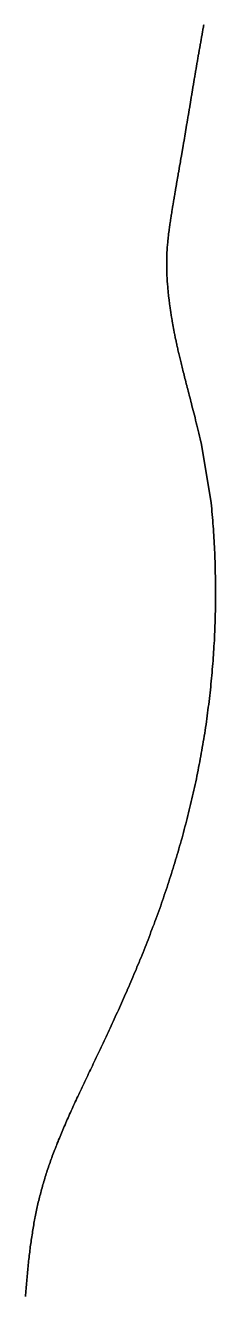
# Model space of a CAD drawing. Header units: inches. Extents: x 130170 to 284068, y 377793 to 804530.
# Drawn here: x 260405.1 to 260420.8, y 745557.6 to 745662.7 of the extents above; entities that cross this region are included whole.
import ezdxf

# ---------------------------------------------------------------- set-up
doc = ezdxf.new("R2010")
doc.units = ezdxf.units.IN
doc.header["$MEASUREMENT"] = 0
doc.layers.add('muni_il', color=7, linetype='Continuous')

msp = doc.modelspace()

# ---------------------------------------------------------------- linework, layer by layer
at = {"layer": 'muni_il'}
for points in [[(260405.07, 745557.53), (260405.09, 745557.69), (260405.1, 745557.85), (260405.11, 745558.01), (260405.13, 745558.17), (260405.14, 745558.33), (260405.15, 745558.49), (260405.17, 745558.64), (260405.18, 745558.8), (260405.19, 745558.95), (260405.21, 745559.11), (260405.22, 745559.26), (260405.24, 745559.42), (260405.25, 745559.57), (260405.27, 745559.72), (260405.28, 745559.87), (260405.3, 745560.02), (260405.31, 745560.17), (260405.33, 745560.32), (260405.34, 745560.47), (260405.36, 745560.62), (260405.38, 745560.77), (260405.39, 745560.92), (260405.41, 745561.06), (260405.43, 745561.21), (260405.45, 745561.35), (260405.46, 745561.5), (260405.48, 745561.64), (260405.5, 745561.78), (260405.52, 745561.93), (260405.54, 745562.07), (260405.56, 745562.21), (260405.58, 745562.35), (260405.6, 745562.49), (260405.62, 745562.63), (260405.65, 745562.77), (260405.67, 745562.91), (260405.69, 745563.05), (260405.71, 745563.19), (260405.74, 745563.33), (260405.76, 745563.46), (260405.78, 745563.6), (260405.81, 745563.74), (260405.83, 745563.87), (260405.86, 745564.01), (260405.89, 745564.14), (260405.91, 745564.28), (260405.94, 745564.41), (260405.97, 745564.55), (260406, 745564.68), (260406.02, 745564.82), (260406.05, 745564.95), (260406.08, 745565.08), (260406.11, 745565.22), (260406.14, 745565.35), (260406.18, 745565.48), (260406.21, 745565.61), (260406.24, 745565.75), (260406.27, 745565.88), (260406.31, 745566.01), (260406.34, 745566.14), (260406.38, 745566.27), (260406.41, 745566.4), (260406.45, 745566.53), (260406.48, 745566.67), (260406.52, 745566.8), (260406.56, 745566.93), (260406.6, 745567.06), (260406.64, 745567.19), (260406.68, 745567.32), (260406.72, 745567.45), (260406.76, 745567.58), (260406.8, 745567.71), (260406.84, 745567.84), (260406.88, 745567.98), (260406.93, 745568.11), (260406.97, 745568.24), (260407.02, 745568.37), (260407.06, 745568.5), (260407.11, 745568.63), (260407.15, 745568.77), (260407.2, 745568.9), (260407.25, 745569.03), (260407.3, 745569.16), (260407.35, 745569.3), (260407.4, 745569.43), (260407.45, 745569.57), (260407.5, 745569.7), (260407.55, 745569.83), (260407.61, 745569.97), (260407.66, 745570.1), (260407.71, 745570.24), (260407.77, 745570.38), (260407.82, 745570.51), (260407.88, 745570.65), (260407.94, 745570.79), (260407.99, 745570.92), (260408.05, 745571.06), (260408.11, 745571.2), (260408.17, 745571.34), (260408.23, 745571.48), (260408.29, 745571.62), (260408.35, 745571.76), (260408.41, 745571.9), (260408.47, 745572.04), (260408.54, 745572.19), (260408.6, 745572.33), (260408.67, 745572.47), (260408.73, 745572.62), (260408.8, 745572.76), (260408.86, 745572.91), (260408.93, 745573.06), (260409, 745573.2), (260409.06, 745573.35), (260409.13, 745573.5), (260409.2, 745573.65), (260409.27, 745573.8), (260409.34, 745573.95), (260409.41, 745574.1), (260409.48, 745574.25), (260409.56, 745574.41), (260409.63, 745574.56), (260409.7, 745574.72), (260409.77, 745574.87), (260409.85, 745575.03), (260409.92, 745575.19), (260410, 745575.34), (260410.07, 745575.5), (260410.15, 745575.66), (260410.23, 745575.82), (260410.3, 745575.99), (260410.38, 745576.15), (260410.46, 745576.31), (260410.54, 745576.47), (260410.61, 745576.64), (260410.69, 745576.81), (260410.77, 745576.97), (260410.85, 745577.14), (260410.93, 745577.31), (260411.01, 745577.48), (260411.09, 745577.65), (260411.17, 745577.82), (260411.26, 745577.99), (260411.34, 745578.17), (260411.42, 745578.34), (260411.5, 745578.51), (260411.58, 745578.69), (260411.67, 745578.87), (260411.75, 745579.04), (260411.83, 745579.22), (260411.92, 745579.4), (260412, 745579.58), (260412.09, 745579.76), (260412.17, 745579.95), (260412.25, 745580.13), (260412.34, 745580.31), (260412.42, 745580.5), (260412.51, 745580.69), (260412.59, 745580.87), (260412.68, 745581.06), (260412.76, 745581.25), (260412.85, 745581.44), (260412.93, 745581.63), (260413.02, 745581.82), (260413.11, 745582.01), (260413.19, 745582.2), (260413.28, 745582.4), (260413.36, 745582.59), (260413.45, 745582.79), (260413.53, 745582.98), (260413.62, 745583.18), (260413.7, 745583.38), (260413.79, 745583.58), (260413.88, 745583.78), (260413.96, 745583.98), (260414.05, 745584.18), (260414.13, 745584.38), (260414.22, 745584.58), (260414.3, 745584.79), (260414.38, 745584.99), (260414.47, 745585.19), (260414.55, 745585.4), (260414.64, 745585.61), (260414.72, 745585.81), (260414.8, 745586.02), (260414.89, 745586.23), (260414.97, 745586.44), (260415.05, 745586.65), (260415.14, 745586.86), (260415.22, 745587.07), (260415.3, 745587.28), (260415.38, 745587.49), (260415.46, 745587.71), (260415.54, 745587.92), (260415.62, 745588.14), (260415.71, 745588.35), (260415.79, 745588.57), (260415.86, 745588.78), (260415.94, 745589), (260416.02, 745589.22), (260416.1, 745589.43), (260416.18, 745589.65), (260416.26, 745589.87), (260416.33, 745590.09), (260416.41, 745590.31), (260416.49, 745590.53), (260416.56, 745590.75), (260416.64, 745590.97), (260416.71, 745591.2), (260416.79, 745591.42), (260416.86, 745591.64), (260416.93, 745591.86), (260417, 745592.09), (260417.08, 745592.31), (260417.15, 745592.54), (260417.22, 745592.76), (260417.29, 745592.99), (260417.36, 745593.21), (260417.43, 745593.44), (260417.5, 745593.67), (260417.57, 745593.89), (260417.63, 745594.12), (260417.7, 745594.35), (260417.77, 745594.58), (260417.83, 745594.81), (260417.9, 745595.03), (260417.96, 745595.26), (260418.03, 745595.49), (260418.09, 745595.72), (260418.15, 745595.95), (260418.21, 745596.18), (260418.27, 745596.41), (260418.33, 745596.65), (260418.39, 745596.88), (260418.45, 745597.11), (260418.51, 745597.34), (260418.57, 745597.57), (260418.63, 745597.81), (260418.68, 745598.04), (260418.74, 745598.27), (260418.79, 745598.5), (260418.85, 745598.74), (260418.9, 745598.97), (260418.95, 745599.21), (260419.01, 745599.44), (260419.06, 745599.67), (260419.11, 745599.91), (260419.16, 745600.14), (260419.21, 745600.38), (260419.26, 745600.61), (260419.31, 745600.85), (260419.35, 745601.09), (260419.4, 745601.32), (260419.44, 745601.56), (260419.49, 745601.79), (260419.53, 745602.03), (260419.58, 745602.27), (260419.62, 745602.5), (260419.66, 745602.74), (260419.7, 745602.98), (260419.74, 745603.22), (260419.78, 745603.45), (260419.82, 745603.69), (260419.86, 745603.93), (260419.9, 745604.17), (260419.94, 745604.4), (260419.97, 745604.64), (260420.01, 745604.88), (260420.04, 745605.12), (260420.07, 745605.36), (260420.11, 745605.6), (260420.14, 745605.84), (260420.17, 745606.08), (260420.2, 745606.32), (260420.23, 745606.55), (260420.26, 745606.79), (260420.29, 745607.03), (260420.32, 745607.27), (260420.34, 745607.51), (260420.37, 745607.75), (260420.4, 745607.99), (260420.42, 745608.23), (260420.44, 745608.47), (260420.47, 745608.71), (260420.49, 745608.95), (260420.51, 745609.19), (260420.53, 745609.44), (260420.55, 745609.68), (260420.57, 745609.92), (260420.59, 745610.16), (260420.61, 745610.4), (260420.62, 745610.64), (260420.64, 745610.88), (260420.66, 745611.12), (260420.67, 745611.36), (260420.68, 745611.6), (260420.7, 745611.85), (260420.71, 745612.09), (260420.72, 745612.33), (260420.73, 745612.57), (260420.74, 745612.81), (260420.75, 745613.05), (260420.76, 745613.3), (260420.77, 745613.54), (260420.77, 745613.78), (260420.78, 745614.02), (260420.79, 745614.26), (260420.79, 745614.51), (260420.79, 745614.75), (260420.8, 745614.99), (260420.8, 745615.23), (260420.8, 745615.47), (260420.8, 745615.72), (260420.8, 745615.96), (260420.8, 745616.2), (260420.8, 745616.44), (260420.8, 745616.68), (260420.79, 745616.93), (260420.79, 745617.17), (260420.78, 745617.41), (260420.78, 745617.65), (260420.77, 745617.9), (260420.77, 745618.14), (260420.76, 745618.38), (260420.75, 745618.62), (260420.74, 745618.86), (260420.73, 745619.11), (260420.72, 745619.35), (260420.71, 745619.59), (260420.69, 745619.83), (260420.68, 745620.08), (260420.67, 745620.32), (260420.65, 745620.56), (260420.64, 745620.8), (260420.62, 745621.04), (260420.6, 745621.29), (260420.58, 745621.53), (260420.57, 745621.77), (260420.55, 745622.01), (260420.53, 745622.26), (260420.5, 745622.5), (260420.48, 745622.74), (260420.46, 745622.98), (260420.44, 745623.22), (260419.64, 745628.06), (260419.53, 745628.53), (260419.47, 745628.76), (260419.42, 745628.99), (260419.36, 745629.21), (260419.31, 745629.43), (260419.26, 745629.65), (260419.2, 745629.86), (260419.15, 745630.07), (260419.1, 745630.28), (260419.05, 745630.48), (260419, 745630.68), (260418.95, 745630.87), (260418.9, 745631.06), (260418.85, 745631.25), (260418.81, 745631.44), (260418.76, 745631.62), (260418.72, 745631.79), (260418.67, 745631.97), (260418.63, 745632.14), (260418.58, 745632.3), (260418.54, 745632.47), (260418.5, 745632.63), (260418.46, 745632.79), (260418.42, 745632.94), (260418.38, 745633.09), (260418.34, 745633.24), (260418.31, 745633.38), (260418.27, 745633.53), (260418.24, 745633.67), (260418.2, 745633.8), (260418.17, 745633.94), (260418.13, 745634.07), (260418.1, 745634.2), (260418.07, 745634.32), (260418.04, 745634.45), (260418.01, 745634.57), (260417.98, 745634.69), (260417.95, 745634.81), (260417.92, 745634.93), (260417.89, 745635.04), (260417.87, 745635.15), (260417.84, 745635.26), (260417.81, 745635.37), (260417.79, 745635.48), (260417.76, 745635.58), (260417.74, 745635.68), (260417.72, 745635.79), (260417.69, 745635.89), (260417.67, 745635.98), (260417.65, 745636.08), (260417.63, 745636.18), (260417.61, 745636.27), (260417.59, 745636.37), (260417.57, 745636.46), (260417.55, 745636.55), (260417.53, 745636.64), (260417.51, 745636.73), (260417.49, 745636.81), (260417.47, 745636.9), (260417.46, 745636.98), (260417.44, 745637.07), (260417.42, 745637.15), (260417.41, 745637.23), (260417.39, 745637.32), (260417.37, 745637.4), (260417.36, 745637.48), (260417.34, 745637.55), (260417.33, 745637.63), (260417.32, 745637.71), (260417.3, 745637.78), (260417.29, 745637.86), (260417.27, 745637.93), (260417.26, 745638.01), (260417.25, 745638.08), (260417.23, 745638.15), (260417.22, 745638.23), (260417.21, 745638.3), (260417.2, 745638.37), (260417.19, 745638.44), (260417.18, 745638.51), (260417.16, 745638.58), (260417.15, 745638.64), (260417.14, 745638.71), (260417.13, 745638.78), (260417.12, 745638.85), (260417.11, 745638.91), (260417.1, 745638.98), (260417.09, 745639.04), (260417.08, 745639.11), (260417.07, 745639.17), (260417.06, 745639.23), (260417.05, 745639.3), (260417.05, 745639.36), (260417.04, 745639.42), (260417.03, 745639.48), (260417.02, 745639.54), (260417.01, 745639.6), (260417, 745639.66), (260417, 745639.72), (260416.99, 745639.78), (260416.98, 745639.84), (260416.97, 745639.9), (260416.97, 745639.96), (260416.96, 745640.01), (260416.95, 745640.07), (260416.94, 745640.13), (260416.94, 745640.18), (260416.93, 745640.24), (260416.92, 745640.29), (260416.92, 745640.35), (260416.91, 745640.4), (260416.91, 745640.46), (260416.9, 745640.51), (260416.89, 745640.57), (260416.89, 745640.62), (260416.88, 745640.67), (260416.88, 745640.73), (260416.87, 745640.78), (260416.87, 745640.83), (260416.86, 745640.88), (260416.86, 745640.93), (260416.85, 745640.99), (260416.85, 745641.04), (260416.84, 745641.09), (260416.84, 745641.14), (260416.84, 745641.19), (260416.83, 745641.24), (260416.83, 745641.29), (260416.82, 745641.34), (260416.82, 745641.39), (260416.82, 745641.44), (260416.81, 745641.48), (260416.81, 745641.53), (260416.81, 745641.58), (260416.8, 745641.63), (260416.8, 745641.68), (260416.8, 745641.72), (260416.79, 745641.77), (260416.79, 745641.82), (260416.79, 745641.86), (260416.79, 745641.91), (260416.78, 745641.96), (260416.78, 745642), (260416.78, 745642.05), (260416.78, 745642.1), (260416.77, 745642.14), (260416.77, 745642.19), (260416.77, 745642.23), (260416.77, 745642.28), (260416.77, 745642.32), (260416.77, 745642.37), (260416.76, 745642.41), (260416.76, 745642.46), (260416.76, 745642.5), (260416.76, 745642.55), (260416.76, 745642.59), (260416.76, 745642.64), (260416.76, 745642.68), (260416.76, 745642.72), (260416.76, 745642.77), (260416.76, 745642.81), (260416.76, 745642.86), (260416.76, 745642.9), (260416.76, 745642.94), (260416.76, 745642.99), (260416.76, 745643.03), (260416.76, 745643.07), (260416.76, 745643.12), (260416.76, 745643.16), (260416.76, 745643.2), (260416.76, 745643.25), (260416.76, 745643.29), (260416.76, 745643.33), (260416.76, 745643.38), (260416.76, 745643.42), (260416.76, 745643.46), (260416.76, 745643.51), (260416.76, 745643.55), (260416.77, 745643.59), (260416.77, 745643.63), (260416.77, 745643.68), (260416.77, 745643.72), (260416.77, 745643.76), (260416.77, 745643.81), (260416.78, 745643.85), (260416.78, 745643.89), (260416.78, 745643.94), (260416.78, 745643.98), (260416.78, 745644.02), (260416.79, 745644.06), (260416.79, 745644.11), (260416.79, 745644.15), (260416.8, 745644.19), (260416.8, 745644.24), (260416.8, 745644.28), (260416.8, 745644.32), (260416.81, 745644.37), (260416.81, 745644.41), (260416.81, 745644.45), (260416.82, 745644.5), (260416.82, 745644.54), (260416.82, 745644.59), (260416.83, 745644.63), (260416.83, 745644.67), (260416.84, 745644.72), (260416.84, 745644.76), (260416.84, 745644.81), (260416.85, 745644.85), (260416.85, 745644.9), (260416.86, 745644.94), (260416.86, 745644.99), (260416.87, 745645.03), (260416.87, 745645.08), (260416.88, 745645.12), (260416.88, 745645.17), (260416.89, 745645.21), (260416.89, 745645.26), (260416.9, 745645.3), (260416.9, 745645.35), (260416.91, 745645.4), (260416.91, 745645.44), (260416.92, 745645.49), (260416.92, 745645.54), (260416.93, 745645.58), (260416.94, 745645.63), (260416.94, 745645.68), (260416.95, 745645.73), (260416.95, 745645.77), (260416.96, 745645.82), (260416.97, 745645.87), (260416.97, 745645.92), (260416.98, 745645.97), (260416.99, 745646.02), (260416.99, 745646.07), (260417, 745646.12), (260417.01, 745646.16), (260417.01, 745646.21), (260417.02, 745646.27), (260417.03, 745646.32), (260417.04, 745646.37), (260417.04, 745646.42), (260417.05, 745646.47), (260417.06, 745646.52), (260417.07, 745646.57), (260417.07, 745646.62), (260417.08, 745646.68), (260417.09, 745646.73), (260417.1, 745646.78), (260417.11, 745646.84), (260417.12, 745646.89), (260417.12, 745646.94), (260417.13, 745647), (260417.14, 745647.05), (260417.15, 745647.11), (260417.16, 745647.16), (260417.17, 745647.22), (260417.18, 745647.28), (260417.19, 745647.33), (260417.19, 745647.39), (260417.2, 745647.45), (260417.21, 745647.5), (260417.22, 745647.56), (260417.23, 745647.62), (260417.24, 745647.68), (260417.25, 745647.74), (260417.26, 745647.8), (260417.27, 745647.86), (260417.28, 745647.92), (260417.29, 745647.98), (260417.3, 745648.04), (260417.31, 745648.1), (260417.32, 745648.16), (260417.33, 745648.22), (260417.34, 745648.29), (260417.35, 745648.35), (260417.37, 745648.41), (260417.38, 745648.48), (260417.39, 745648.54), (260417.4, 745648.6), (260417.41, 745648.67), (260417.42, 745648.73), (260417.43, 745648.8), (260417.44, 745648.87), (260417.45, 745648.93), (260417.47, 745649), (260417.48, 745649.07), (260417.49, 745649.13), (260417.5, 745649.2), (260417.51, 745649.27), (260417.52, 745649.34), (260417.54, 745649.41), (260417.55, 745649.48), (260417.56, 745649.55), (260417.57, 745649.62), (260417.58, 745649.69), (260417.6, 745649.76), (260417.61, 745649.83), (260417.62, 745649.91), (260417.63, 745649.98), (260417.65, 745650.05), (260417.66, 745650.13), (260417.67, 745650.2), (260417.69, 745650.27), (260417.7, 745650.35), (260417.71, 745650.42), (260417.72, 745650.5), (260417.74, 745650.58), (260417.75, 745650.65), (260417.76, 745650.73), (260417.78, 745650.81), (260417.79, 745650.88), (260417.8, 745650.96), (260417.82, 745651.04), (260417.83, 745651.12), (260417.84, 745651.2), (260417.86, 745651.28), (260417.87, 745651.35), (260417.89, 745651.43), (260417.9, 745651.52), (260417.91, 745651.6), (260417.93, 745651.68), (260417.94, 745651.76), (260417.96, 745651.84), (260417.97, 745651.92), (260417.98, 745652), (260418, 745652.09), (260418.01, 745652.17), (260418.03, 745652.25), (260418.04, 745652.34), (260418.06, 745652.42), (260418.07, 745652.51), (260418.08, 745652.59), (260418.1, 745652.68), (260418.11, 745652.76), (260418.13, 745652.85), (260418.14, 745652.93), (260418.16, 745653.02), (260418.17, 745653.11), (260418.19, 745653.19), (260418.2, 745653.28), (260418.22, 745653.37), (260418.23, 745653.45), (260418.25, 745653.54), (260418.26, 745653.63), (260418.28, 745653.72), (260418.29, 745653.81), (260418.31, 745653.89), (260418.32, 745653.98), (260418.34, 745654.07), (260418.35, 745654.16), (260418.37, 745654.25), (260418.38, 745654.34), (260418.4, 745654.43), (260418.41, 745654.52), (260418.43, 745654.61), (260418.44, 745654.7), (260418.46, 745654.79), (260418.47, 745654.88), (260418.49, 745654.97), (260418.5, 745655.07), (260418.52, 745655.16), (260418.53, 745655.25), (260418.55, 745655.34), (260418.56, 745655.43), (260418.58, 745655.52), (260418.59, 745655.61), (260418.61, 745655.71), (260418.62, 745655.8), (260418.64, 745655.89), (260418.66, 745655.98), (260418.67, 745656.08), (260418.69, 745656.17), (260418.7, 745656.26), (260418.72, 745656.35), (260418.73, 745656.45), (260418.75, 745656.54), (260418.76, 745656.63), (260418.78, 745656.72), (260418.79, 745656.82), (260418.81, 745656.91), (260418.83, 745657), (260418.84, 745657.1), (260418.86, 745657.19), (260418.87, 745657.28), (260418.89, 745657.37), (260418.9, 745657.47), (260418.92, 745657.56), (260418.93, 745657.65), (260418.95, 745657.75), (260418.97, 745657.84), (260418.98, 745657.93), (260419, 745658.03), (260419.01, 745658.12), (260419.03, 745658.21), (260419.04, 745658.31), (260419.06, 745658.4), (260419.08, 745658.49), (260419.09, 745658.58), (260419.11, 745658.68), (260419.12, 745658.77), (260419.14, 745658.86), (260419.15, 745658.96), (260419.17, 745659.05), (260419.19, 745659.14), (260419.2, 745659.23), (260419.22, 745659.33), (260419.23, 745659.42), (260419.25, 745659.51), (260419.26, 745659.6), (260419.28, 745659.7), (260419.3, 745659.79), (260419.31, 745659.88), (260419.33, 745659.97), (260419.34, 745660.06), (260419.36, 745660.16), (260419.37, 745660.25), (260419.39, 745660.34), (260419.41, 745660.43), (260419.42, 745660.52), (260419.44, 745660.62), (260419.45, 745660.71), (260419.47, 745660.8), (260419.49, 745660.89), (260419.5, 745660.98), (260419.52, 745661.07), (260419.53, 745661.16), (260419.55, 745661.25), (260419.57, 745661.35), (260419.58, 745661.44), (260419.6, 745661.53), (260419.62, 745661.62), (260419.63, 745661.71), (260419.65, 745661.8), (260419.66, 745661.89), (260419.68, 745661.98), (260419.7, 745662.07), (260419.71, 745662.16), (260419.73, 745662.25), (260419.75, 745662.34), (260419.76, 745662.43), (260419.78, 745662.52), (260419.8, 745662.61), (260419.81, 745662.7), (260419.83, 745662.79)], [(260419.83, 745662.79), (260419.81, 745662.7), (260419.8, 745662.61), (260419.78, 745662.52), (260419.76, 745662.43), (260419.75, 745662.34), (260419.73, 745662.25), (260419.71, 745662.16), (260419.7, 745662.07), (260419.68, 745661.98), (260419.66, 745661.89), (260419.65, 745661.8), (260419.63, 745661.71), (260419.62, 745661.62), (260419.6, 745661.53), (260419.58, 745661.44), (260419.57, 745661.35), (260419.55, 745661.25), (260419.53, 745661.16), (260419.52, 745661.07), (260419.5, 745660.98), (260419.49, 745660.89), (260419.47, 745660.8), (260419.45, 745660.71), (260419.44, 745660.62), (260419.42, 745660.52), (260419.41, 745660.43), (260419.39, 745660.34), (260419.37, 745660.25), (260419.36, 745660.16), (260419.34, 745660.06), (260419.33, 745659.97), (260419.31, 745659.88), (260419.3, 745659.79), (260419.28, 745659.7), (260419.26, 745659.6), (260419.25, 745659.51), (260419.23, 745659.42), (260419.22, 745659.33), (260419.2, 745659.23), (260419.19, 745659.14), (260419.17, 745659.05), (260419.15, 745658.96), (260419.14, 745658.86), (260419.12, 745658.77), (260419.11, 745658.68), (260419.09, 745658.58), (260419.08, 745658.49), (260419.06, 745658.4), (260419.04, 745658.31), (260419.03, 745658.21), (260419.01, 745658.12), (260419, 745658.03), (260418.98, 745657.93), (260418.97, 745657.84), (260418.95, 745657.75), (260418.93, 745657.65), (260418.92, 745657.56), (260418.9, 745657.47), (260418.89, 745657.37), (260418.87, 745657.28), (260418.86, 745657.19), (260418.84, 745657.1), (260418.83, 745657), (260418.81, 745656.91), (260418.79, 745656.82), (260418.78, 745656.72), (260418.76, 745656.63), (260418.75, 745656.54), (260418.73, 745656.45), (260418.72, 745656.35), (260418.7, 745656.26), (260418.69, 745656.17), (260418.67, 745656.08), (260418.66, 745655.98), (260418.64, 745655.89), (260418.62, 745655.8), (260418.61, 745655.71), (260418.59, 745655.61), (260418.58, 745655.52), (260418.56, 745655.43), (260418.55, 745655.34), (260418.53, 745655.25), (260418.52, 745655.16), (260418.5, 745655.07), (260418.49, 745654.97), (260418.47, 745654.88), (260418.46, 745654.79), (260418.44, 745654.7), (260418.43, 745654.61), (260418.41, 745654.52), (260418.4, 745654.43), (260418.38, 745654.34), (260418.37, 745654.25), (260418.35, 745654.16), (260418.34, 745654.07), (260418.32, 745653.98), (260418.31, 745653.89), (260418.29, 745653.81), (260418.28, 745653.72), (260418.26, 745653.63), (260418.25, 745653.54), (260418.23, 745653.45), (260418.22, 745653.37), (260418.2, 745653.28), (260418.19, 745653.19), (260418.17, 745653.11), (260418.16, 745653.02), (260418.14, 745652.93), (260418.13, 745652.85), (260418.11, 745652.76), (260418.1, 745652.68), (260418.08, 745652.59), (260418.07, 745652.51), (260418.06, 745652.42), (260418.04, 745652.34), (260418.03, 745652.25), (260418.01, 745652.17), (260418, 745652.09), (260417.98, 745652), (260417.97, 745651.92), (260417.96, 745651.84), (260417.94, 745651.76), (260417.93, 745651.68), (260417.91, 745651.6), (260417.9, 745651.52), (260417.89, 745651.43), (260417.87, 745651.35), (260417.86, 745651.28), (260417.84, 745651.2), (260417.83, 745651.12), (260417.82, 745651.04), (260417.8, 745650.96), (260417.79, 745650.88), (260417.78, 745650.81), (260417.76, 745650.73), (260417.75, 745650.65), (260417.74, 745650.58), (260417.72, 745650.5), (260417.71, 745650.42), (260417.7, 745650.35), (260417.69, 745650.27), (260417.67, 745650.2), (260417.66, 745650.13), (260417.65, 745650.05), (260417.63, 745649.98), (260417.62, 745649.91), (260417.61, 745649.83), (260417.6, 745649.76), (260417.58, 745649.69), (260417.57, 745649.62), (260417.56, 745649.55), (260417.55, 745649.48), (260417.54, 745649.41), (260417.52, 745649.34), (260417.51, 745649.27), (260417.5, 745649.2), (260417.49, 745649.13), (260417.48, 745649.07), (260417.47, 745649), (260417.45, 745648.93), (260417.44, 745648.87), (260417.43, 745648.8), (260417.42, 745648.73), (260417.41, 745648.67), (260417.4, 745648.6), (260417.39, 745648.54), (260417.38, 745648.48), (260417.37, 745648.41), (260417.35, 745648.35), (260417.34, 745648.29), (260417.33, 745648.22), (260417.32, 745648.16), (260417.31, 745648.1), (260417.3, 745648.04), (260417.29, 745647.98), (260417.28, 745647.92), (260417.27, 745647.86), (260417.26, 745647.8), (260417.25, 745647.74), (260417.24, 745647.68), (260417.23, 745647.62), (260417.22, 745647.56), (260417.21, 745647.5), (260417.2, 745647.45), (260417.19, 745647.39), (260417.19, 745647.33), (260417.18, 745647.28), (260417.17, 745647.22), (260417.16, 745647.16), (260417.15, 745647.11), (260417.14, 745647.05), (260417.13, 745647), (260417.12, 745646.94), (260417.12, 745646.89), (260417.11, 745646.84), (260417.1, 745646.78), (260417.09, 745646.73), (260417.08, 745646.68), (260417.07, 745646.62), (260417.07, 745646.57), (260417.06, 745646.52), (260417.05, 745646.47), (260417.04, 745646.42), (260417.04, 745646.37), (260417.03, 745646.32), (260417.02, 745646.27), (260417.01, 745646.21), (260417.01, 745646.16), (260417, 745646.12), (260416.99, 745646.07), (260416.99, 745646.02), (260416.98, 745645.97), (260416.97, 745645.92), (260416.97, 745645.87), (260416.96, 745645.82), (260416.95, 745645.77), (260416.95, 745645.73), (260416.94, 745645.68), (260416.94, 745645.63), (260416.93, 745645.58), (260416.92, 745645.54), (260416.92, 745645.49), (260416.91, 745645.44), (260416.91, 745645.4), (260416.9, 745645.35), (260416.9, 745645.3), (260416.89, 745645.26), (260416.89, 745645.21), (260416.88, 745645.17), (260416.88, 745645.12), (260416.87, 745645.08), (260416.87, 745645.03), (260416.86, 745644.99), (260416.86, 745644.94), (260416.85, 745644.9), (260416.85, 745644.85), (260416.84, 745644.81), (260416.84, 745644.76), (260416.84, 745644.72), (260416.83, 745644.67), (260416.83, 745644.63), (260416.82, 745644.59), (260416.82, 745644.54), (260416.82, 745644.5), (260416.81, 745644.45), (260416.81, 745644.41), (260416.81, 745644.37), (260416.8, 745644.32), (260416.8, 745644.28), (260416.8, 745644.24), (260416.8, 745644.19), (260416.79, 745644.15), (260416.79, 745644.11), (260416.79, 745644.06), (260416.78, 745644.02), (260416.78, 745643.98), (260416.78, 745643.94), (260416.78, 745643.89), (260416.78, 745643.85), (260416.77, 745643.81), (260416.77, 745643.76), (260416.77, 745643.72), (260416.77, 745643.68), (260416.77, 745643.63), (260416.77, 745643.59), (260416.76, 745643.55), (260416.76, 745643.51), (260416.76, 745643.46), (260416.76, 745643.42), (260416.76, 745643.38), (260416.76, 745643.33), (260416.76, 745643.29), (260416.76, 745643.25), (260416.76, 745643.2), (260416.76, 745643.16), (260416.76, 745643.12), (260416.76, 745643.07), (260416.76, 745643.03), (260416.76, 745642.99), (260416.76, 745642.94), (260416.76, 745642.9), (260416.76, 745642.86), (260416.76, 745642.81), (260416.76, 745642.77), (260416.76, 745642.72), (260416.76, 745642.68), (260416.76, 745642.64), (260416.76, 745642.59), (260416.76, 745642.55), (260416.76, 745642.5), (260416.76, 745642.46), (260416.76, 745642.41), (260416.77, 745642.37), (260416.77, 745642.32), (260416.77, 745642.28), (260416.77, 745642.23), (260416.77, 745642.19), (260416.77, 745642.14), (260416.78, 745642.1), (260416.78, 745642.05), (260416.78, 745642), (260416.78, 745641.96), (260416.79, 745641.91), (260416.79, 745641.86), (260416.79, 745641.82), (260416.79, 745641.77), (260416.8, 745641.72), (260416.8, 745641.68), (260416.8, 745641.63), (260416.81, 745641.58), (260416.81, 745641.53), (260416.81, 745641.48), (260416.82, 745641.44), (260416.82, 745641.39), (260416.82, 745641.34), (260416.83, 745641.29), (260416.83, 745641.24), (260416.84, 745641.19), (260416.84, 745641.14), (260416.84, 745641.09), (260416.85, 745641.04), (260416.85, 745640.99), (260416.86, 745640.93), (260416.86, 745640.88), (260416.87, 745640.83), (260416.87, 745640.78), (260416.88, 745640.73), (260416.88, 745640.67), (260416.89, 745640.62), (260416.89, 745640.57), (260416.9, 745640.51), (260416.91, 745640.46), (260416.91, 745640.4), (260416.92, 745640.35), (260416.92, 745640.29), (260416.93, 745640.24), (260416.94, 745640.18), (260416.94, 745640.13), (260416.95, 745640.07), (260416.96, 745640.01), (260416.97, 745639.96), (260416.97, 745639.9), (260416.98, 745639.84), (260416.99, 745639.78), (260417, 745639.72), (260417, 745639.66), (260417.01, 745639.6), (260417.02, 745639.54), (260417.03, 745639.48), (260417.04, 745639.42), (260417.05, 745639.36), (260417.05, 745639.3), (260417.06, 745639.23), (260417.07, 745639.17), (260417.08, 745639.11), (260417.09, 745639.04), (260417.1, 745638.98), (260417.11, 745638.91), (260417.12, 745638.85), (260417.13, 745638.78), (260417.14, 745638.71), (260417.15, 745638.64), (260417.16, 745638.58), (260417.18, 745638.51), (260417.19, 745638.44), (260417.2, 745638.37), (260417.21, 745638.3), (260417.22, 745638.23), (260417.23, 745638.15), (260417.25, 745638.08), (260417.26, 745638.01), (260417.27, 745637.93), (260417.29, 745637.86), (260417.3, 745637.78), (260417.32, 745637.71), (260417.33, 745637.63), (260417.34, 745637.55), (260417.36, 745637.48), (260417.37, 745637.4), (260417.39, 745637.32), (260417.41, 745637.23), (260417.42, 745637.15), (260417.44, 745637.07), (260417.46, 745636.98), (260417.47, 745636.9), (260417.49, 745636.81), (260417.51, 745636.73), (260417.53, 745636.64), (260417.55, 745636.55), (260417.57, 745636.46), (260417.59, 745636.37), (260417.61, 745636.27), (260417.63, 745636.18), (260417.65, 745636.08), (260417.67, 745635.98), (260417.69, 745635.89), (260417.72, 745635.79), (260417.74, 745635.68), (260417.76, 745635.58), (260417.79, 745635.48), (260417.81, 745635.37), (260417.84, 745635.26), (260417.87, 745635.15), (260417.89, 745635.04), (260417.92, 745634.93), (260417.95, 745634.81), (260417.98, 745634.69), (260418.01, 745634.57), (260418.04, 745634.45), (260418.07, 745634.32), (260418.1, 745634.2), (260418.13, 745634.07), (260418.17, 745633.94), (260418.2, 745633.8), (260418.24, 745633.67), (260418.27, 745633.53), (260418.31, 745633.38), (260418.34, 745633.24), (260418.38, 745633.09), (260418.42, 745632.94), (260418.46, 745632.79), (260418.5, 745632.63), (260418.54, 745632.47), (260418.58, 745632.3), (260418.63, 745632.14), (260418.67, 745631.97), (260418.72, 745631.79), (260418.76, 745631.62), (260418.81, 745631.44), (260418.85, 745631.25), (260418.9, 745631.06), (260418.95, 745630.87), (260419, 745630.68), (260419.05, 745630.48), (260419.1, 745630.28), (260419.15, 745630.07), (260419.2, 745629.86), (260419.26, 745629.65), (260419.31, 745629.43), (260419.36, 745629.21), (260419.42, 745628.99), (260419.47, 745628.76), (260419.53, 745628.53), (260419.64, 745628.06), (260420.44, 745623.22), (260420.46, 745622.98), (260420.48, 745622.74), (260420.5, 745622.5), (260420.53, 745622.26), (260420.55, 745622.01), (260420.57, 745621.77), (260420.58, 745621.53), (260420.6, 745621.29), (260420.62, 745621.04), (260420.64, 745620.8), (260420.65, 745620.56), (260420.67, 745620.32), (260420.68, 745620.08), (260420.69, 745619.83), (260420.71, 745619.59), (260420.72, 745619.35), (260420.73, 745619.11), (260420.74, 745618.86), (260420.75, 745618.62), (260420.76, 745618.38), (260420.77, 745618.14), (260420.77, 745617.9), (260420.78, 745617.65), (260420.78, 745617.41), (260420.79, 745617.17), (260420.79, 745616.93), (260420.8, 745616.68), (260420.8, 745616.44), (260420.8, 745616.2), (260420.8, 745615.96), (260420.8, 745615.72), (260420.8, 745615.47), (260420.8, 745615.23), (260420.8, 745614.99), (260420.79, 745614.75), (260420.79, 745614.51), (260420.79, 745614.26), (260420.78, 745614.02), (260420.77, 745613.78), (260420.77, 745613.54), (260420.76, 745613.3), (260420.75, 745613.05), (260420.74, 745612.81), (260420.73, 745612.57), (260420.72, 745612.33), (260420.71, 745612.09), (260420.7, 745611.85), (260420.68, 745611.6), (260420.67, 745611.36), (260420.66, 745611.12), (260420.64, 745610.88), (260420.62, 745610.64), (260420.61, 745610.4), (260420.59, 745610.16), (260420.57, 745609.92), (260420.55, 745609.68), (260420.53, 745609.44), (260420.51, 745609.19), (260420.49, 745608.95), (260420.47, 745608.71), (260420.44, 745608.47), (260420.42, 745608.23), (260420.4, 745607.99), (260420.37, 745607.75), (260420.34, 745607.51), (260420.32, 745607.27), (260420.29, 745607.03), (260420.26, 745606.79), (260420.23, 745606.55), (260420.2, 745606.32), (260420.17, 745606.08), (260420.14, 745605.84), (260420.11, 745605.6), (260420.07, 745605.36), (260420.04, 745605.12), (260420.01, 745604.88), (260419.97, 745604.64), (260419.94, 745604.4), (260419.9, 745604.17), (260419.86, 745603.93), (260419.82, 745603.69), (260419.78, 745603.45), (260419.74, 745603.22), (260419.7, 745602.98), (260419.66, 745602.74), (260419.62, 745602.5), (260419.58, 745602.27), (260419.53, 745602.03), (260419.49, 745601.79), (260419.44, 745601.56), (260419.4, 745601.32), (260419.35, 745601.09), (260419.31, 745600.85), (260419.26, 745600.61), (260419.21, 745600.38), (260419.16, 745600.14), (260419.11, 745599.91), (260419.06, 745599.67), (260419.01, 745599.44), (260418.95, 745599.21), (260418.9, 745598.97), (260418.85, 745598.74), (260418.79, 745598.5), (260418.74, 745598.27), (260418.68, 745598.04), (260418.63, 745597.81), (260418.57, 745597.57), (260418.51, 745597.34), (260418.45, 745597.11), (260418.39, 745596.88), (260418.33, 745596.65), (260418.27, 745596.41), (260418.21, 745596.18), (260418.15, 745595.95), (260418.09, 745595.72), (260418.03, 745595.49), (260417.96, 745595.26), (260417.9, 745595.03), (260417.83, 745594.81), (260417.77, 745594.58), (260417.7, 745594.35), (260417.63, 745594.12), (260417.57, 745593.89), (260417.5, 745593.67), (260417.43, 745593.44), (260417.36, 745593.21), (260417.29, 745592.99), (260417.22, 745592.76), (260417.15, 745592.54), (260417.08, 745592.31), (260417, 745592.09), (260416.93, 745591.86), (260416.86, 745591.64), (260416.79, 745591.42), (260416.71, 745591.2), (260416.64, 745590.97), (260416.56, 745590.75), (260416.49, 745590.53), (260416.41, 745590.31), (260416.33, 745590.09), (260416.26, 745589.87), (260416.18, 745589.65), (260416.1, 745589.43), (260416.02, 745589.22), (260415.94, 745589), (260415.86, 745588.78), (260415.79, 745588.57), (260415.71, 745588.35), (260415.62, 745588.14), (260415.54, 745587.92), (260415.46, 745587.71), (260415.38, 745587.49), (260415.3, 745587.28), (260415.22, 745587.07), (260415.14, 745586.86), (260415.05, 745586.65), (260414.97, 745586.44), (260414.89, 745586.23), (260414.8, 745586.02), (260414.72, 745585.81), (260414.64, 745585.61), (260414.55, 745585.4), (260414.47, 745585.19), (260414.38, 745584.99), (260414.3, 745584.79), (260414.22, 745584.58), (260414.13, 745584.38), (260414.05, 745584.18), (260413.96, 745583.98), (260413.88, 745583.78), (260413.79, 745583.58), (260413.7, 745583.38), (260413.62, 745583.18), (260413.53, 745582.98), (260413.45, 745582.79), (260413.36, 745582.59), (260413.28, 745582.4), (260413.19, 745582.2), (260413.11, 745582.01), (260413.02, 745581.82), (260412.93, 745581.63), (260412.85, 745581.44), (260412.76, 745581.25), (260412.68, 745581.06), (260412.59, 745580.87), (260412.51, 745580.69), (260412.42, 745580.5), (260412.34, 745580.31), (260412.25, 745580.13), (260412.17, 745579.95), (260412.09, 745579.76), (260412, 745579.58), (260411.92, 745579.4), (260411.83, 745579.22), (260411.75, 745579.04), (260411.67, 745578.87), (260411.58, 745578.69), (260411.5, 745578.51), (260411.42, 745578.34), (260411.34, 745578.17), (260411.26, 745577.99), (260411.17, 745577.82), (260411.09, 745577.65), (260411.01, 745577.48), (260410.93, 745577.31), (260410.85, 745577.14), (260410.77, 745576.97), (260410.69, 745576.81), (260410.61, 745576.64), (260410.54, 745576.47), (260410.46, 745576.31), (260410.38, 745576.15), (260410.3, 745575.99), (260410.23, 745575.82), (260410.15, 745575.66), (260410.07, 745575.5), (260410, 745575.34), (260409.92, 745575.19), (260409.85, 745575.03), (260409.77, 745574.87), (260409.7, 745574.72), (260409.63, 745574.56), (260409.56, 745574.41), (260409.48, 745574.25), (260409.41, 745574.1), (260409.34, 745573.95), (260409.27, 745573.8), (260409.2, 745573.65), (260409.13, 745573.5), (260409.06, 745573.35), (260409, 745573.2), (260408.93, 745573.06), (260408.86, 745572.91), (260408.8, 745572.76), (260408.73, 745572.62), (260408.67, 745572.47), (260408.6, 745572.33), (260408.54, 745572.19), (260408.47, 745572.04), (260408.41, 745571.9), (260408.35, 745571.76), (260408.29, 745571.62), (260408.23, 745571.48), (260408.17, 745571.34), (260408.11, 745571.2), (260408.05, 745571.06), (260407.99, 745570.92), (260407.94, 745570.79), (260407.88, 745570.65), (260407.82, 745570.51), (260407.77, 745570.38), (260407.71, 745570.24), (260407.66, 745570.1), (260407.61, 745569.97), (260407.55, 745569.83), (260407.5, 745569.7), (260407.45, 745569.57), (260407.4, 745569.43), (260407.35, 745569.3), (260407.3, 745569.16), (260407.25, 745569.03), (260407.2, 745568.9), (260407.15, 745568.77), (260407.11, 745568.63), (260407.06, 745568.5), (260407.02, 745568.37), (260406.97, 745568.24), (260406.93, 745568.11), (260406.88, 745567.98), (260406.84, 745567.84), (260406.8, 745567.71), (260406.76, 745567.58), (260406.72, 745567.45), (260406.68, 745567.32), (260406.64, 745567.19), (260406.6, 745567.06), (260406.56, 745566.93), (260406.52, 745566.8), (260406.48, 745566.67), (260406.45, 745566.53), (260406.41, 745566.4), (260406.38, 745566.27), (260406.34, 745566.14), (260406.31, 745566.01), (260406.27, 745565.88), (260406.24, 745565.75), (260406.21, 745565.61), (260406.18, 745565.48), (260406.14, 745565.35), (260406.11, 745565.22), (260406.08, 745565.08), (260406.05, 745564.95), (260406.02, 745564.82), (260406, 745564.68), (260405.97, 745564.55), (260405.94, 745564.41), (260405.91, 745564.28), (260405.89, 745564.14), (260405.86, 745564.01), (260405.83, 745563.87), (260405.81, 745563.74), (260405.78, 745563.6), (260405.76, 745563.46), (260405.74, 745563.33), (260405.71, 745563.19), (260405.69, 745563.05), (260405.67, 745562.91), (260405.65, 745562.77), (260405.62, 745562.63), (260405.6, 745562.49), (260405.58, 745562.35), (260405.56, 745562.21), (260405.54, 745562.07), (260405.52, 745561.93), (260405.5, 745561.78), (260405.48, 745561.64), (260405.46, 745561.5), (260405.45, 745561.35), (260405.43, 745561.21), (260405.41, 745561.06), (260405.39, 745560.92), (260405.38, 745560.77), (260405.36, 745560.62), (260405.34, 745560.47), (260405.33, 745560.32), (260405.31, 745560.17), (260405.3, 745560.02), (260405.28, 745559.87), (260405.27, 745559.72), (260405.25, 745559.57), (260405.24, 745559.42), (260405.22, 745559.26), (260405.21, 745559.11), (260405.19, 745558.95), (260405.18, 745558.8), (260405.17, 745558.64), (260405.15, 745558.49), (260405.14, 745558.33), (260405.13, 745558.17), (260405.11, 745558.01), (260405.1, 745557.85), (260405.09, 745557.69), (260405.07, 745557.53)]]:
    msp.add_lwpolyline(points, dxfattribs=at)

doc.saveas('drawing.dxf')
